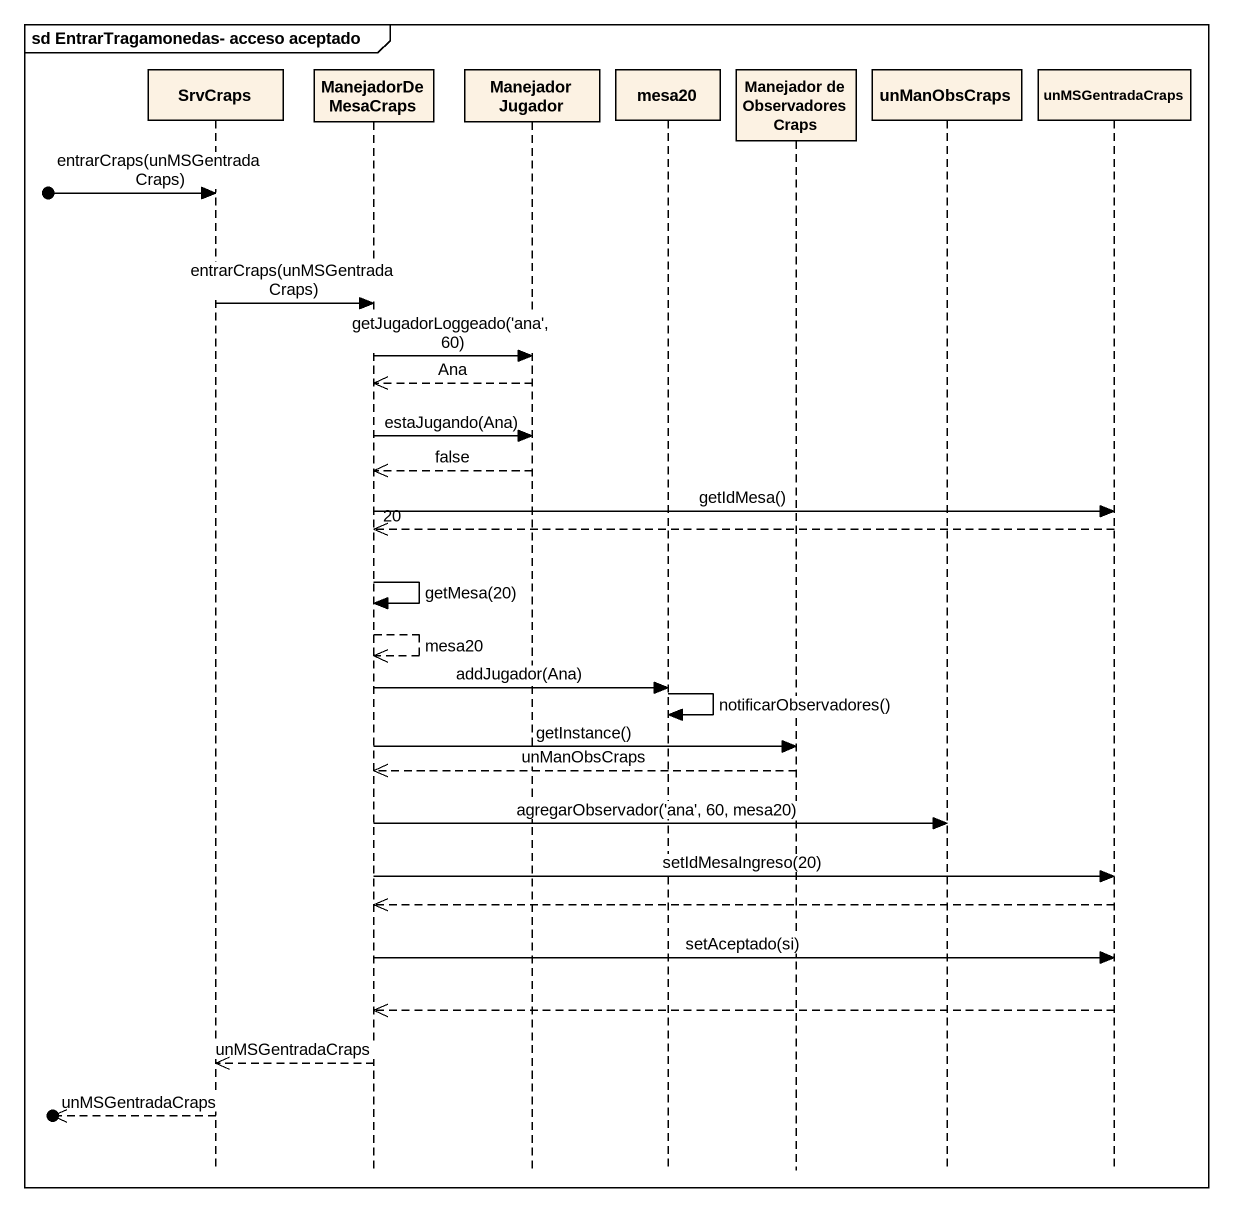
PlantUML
@startuml
mainframe sd EntrarTragamonedas- acceso aceptado
hide footbox
participant SrvCraps
participant "ManejadorDe MesaCraps" as ManejadorDe_MesaCraps
participant "Manejador Jugador" as Manejador_Jugador
participant mesa20
participant "Manejador de Observadores Craps" as Manejador_de_Observadores
participant unManObsCraps
participant unMSGentradaCraps

[o-> SrvCraps : entrarCraps(unMSGentradaCraps)
SrvCraps -> ManejadorDe_MesaCraps : entrarCraps(unMSGentradaCraps)
ManejadorDe_MesaCraps -> Manejador_Jugador : getJugadorLoggeado('ana', 60)
Manejador_Jugador -->> ManejadorDe_MesaCraps : Ana
ManejadorDe_MesaCraps -> Manejador_Jugador : estaJugando(Ana)
Manejador_Jugador -->> ManejadorDe_MesaCraps : false
ManejadorDe_MesaCraps -> unMSGentradaCraps : getIdMesa()
unMSGentradaCraps -->> ManejadorDe_MesaCraps : 20
ManejadorDe_MesaCraps -> ManejadorDe_MesaCraps : getMesa(20)
ManejadorDe_MesaCraps -->> ManejadorDe_MesaCraps : mesa20
ManejadorDe_MesaCraps -> mesa20 : addJugador(Ana)
mesa20 -> mesa20 : notificarObservadores()
ManejadorDe_MesaCraps -> Manejador_de_Observadores : getInstance()
Manejador_de_Observadores -->> ManejadorDe_MesaCraps : unManObsCraps
ManejadorDe_MesaCraps -> unManObsCraps : agregarObservador('ana', 60, mesa20)
ManejadorDe_MesaCraps -> unMSGentradaCraps : setIdMesaIngreso(20)
unMSGentradaCraps -->> ManejadorDe_MesaCraps
ManejadorDe_MesaCraps -> unMSGentradaCraps : setAceptado(si)
unMSGentradaCraps -->> ManejadorDe_MesaCraps
ManejadorDe_MesaCraps -->> SrvCraps : unMSGentradaCraps
[o<<-- SrvCraps : unMSGentradaCraps
@enduml
